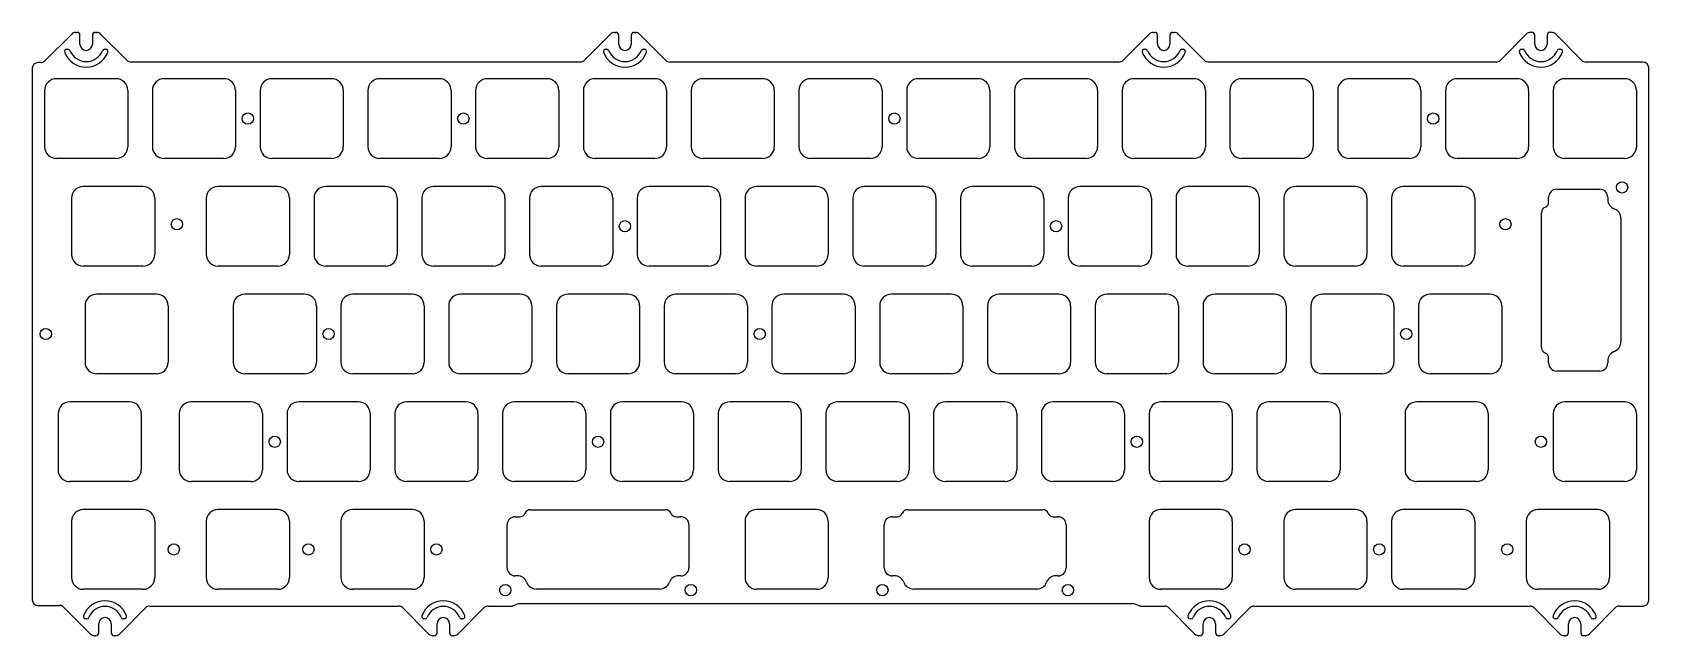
# Model space of a CAD drawing. Header units: millimetres. Extents: x -10 to 276, y -91 to 15.
import ezdxf

# ---------------------------------------------------------------- set-up
doc = ezdxf.new("R2010")
doc.units = ezdxf.units.MM
doc.layers.add('BLACK', color=7, linetype='CONTINUOUS')
doc.layers.add('Edge.Cuts', color=53, linetype='CONTINUOUS', true_color=0xc8a339)

msp = doc.modelspace()

# ---------------------------------------------------------------- linework, layer by layer
at = {"layer": 'BLACK', "linetype": 'Continuous'}
for p, q in [((252.925, 7.05), (242.374999, 7.05)), ((271.975, 7.05), (261.424999, 7.05)), ((240.3, 4.975), (240.3, -4.975001)), ((255, 4.975), (255, -4.975)), ((259.35, 4.975), (259.35, -4.975001)), ((274.05, 4.975), (274.05, -4.975)), ((252.925, -7.05), (242.375, -7.05)), ((271.975, -7.05), (261.425, -7.05)), ((12.41875, -31.05), (1.868749, -31.05)), ((-0.20625, -33.125), (-0.20625, -43.075001)), ((14.49375, -33.125), (14.49375, -43.075)), ((12.41875, -45.15), (1.86875, -45.15)), ((7.656226, -50.099999), (-2.893775, -50.099999)), ((29.087476, -50.099999), (18.537516, -50.099999)), ((245.78125, -50.1), (235.231249, -50.1)), ((271.975, -50.1), (261.424999, -50.1)), ((-4.968774, -52.174998), (-4.968774, -62.124999)), ((9.731226, -52.174999), (9.731226, -62.124999)), ((16.4625, -52.175019), (16.4625, -62.134768)), ((31.162476, -52.174999), (31.1625, -52.174999)), ((31.1625, -52.174999), (31.1625, -62.124999)), ((233.15625, -52.175), (233.15625, -62.125001)), ((247.85625, -52.175), (247.85625, -62.125)), ((259.35, -52.175), (259.35, -62.125001)), ((274.05, -52.175), (274.05, -62.125)), ((7.656226, -64.199999), (-2.893775, -64.199999)), ((29.077707, -64.199999), (18.537476, -64.199999)), ((245.78125, -64.2), (235.23125, -64.2)), ((271.975, -64.2), (261.425, -64.2))]:
    msp.add_line(p, q, dxfattribs=at)
at = {"layer": 'BLACK'}
for centre in [(238.125, 0), (33.3375, -57.15), (257.175, -57.15)]:
    msp.add_circle(centre, 1, dxfattribs=at)
for centre, radius, start, end in [((242.374999, 4.975001), 2.074999, 90, 180.00002761), ((252.925, 4.975), 2.075, 0, 90), ((261.424999, 4.975001), 2.074999, 90, 180.00002761), ((271.975, 4.975), 2.075, 0, 90), ((242.374999, -4.975001), 2.074999, 180, 270.00002761), ((252.925, -4.975), 2.075, 270, 0), ((261.424999, -4.975001), 2.074999, 180, 270.00002761), ((271.975, -4.975), 2.075, 270, 0), ((1.868754, -33.125004), 2.075004, 90.00013806, 179.99988955), ((12.41875, -33.125), 2.075, 0, 90), ((1.868752, -43.074998), 2.075002, 180.00008284, 269.99994478), ((12.41875, -43.075), 2.075, 270, 0), ((-2.893775, -52.174998), 2.074999, 90, 180), ((7.656226, -52.174999), 2.075, 0, 90), ((18.537516, -52.175019), 2.075016, 90, 180), ((29.087476, -52.174999), 2.075, 0, 90), ((235.231254, -52.175004), 2.075004, 90.00013806, 179.99988955), ((245.78125, -52.175), 2.075, 0, 90), ((261.425004, -52.175004), 2.075004, 90.00013806, 179.99988955), ((271.975, -52.175), 2.075, 0, 90), ((-2.893775, -62.125), 2.074999, 179.99997239, 270), ((7.656226, -62.124999), 2.075, 270, 0), ((18.537476, -62.124999), 2.075, 180.2697469, 270), ((29.087476, -62.124999), 2.075024, 269.73025622, 0), ((235.231252, -62.124998), 2.075002, 180.00008284, 269.99994478), ((245.78125, -62.125), 2.075, 270, 0), ((261.425002, -62.124998), 2.075002, 180.00008284, 269.99994478), ((271.975, -62.125), 2.075, 270, 0)]:
    msp.add_arc(centre, radius, start, end, dxfattribs=at)
at = {"layer": 'Edge.Cuts', "linetype": 'CONTINUOUS'}
for p, q in [((-2.554622, 14.957108), (-7.318834, 10.192896)), ((-1.847515, 15.250001), (-1.599953, 15.250001)), ((-1.099953, 13.150003), (-1.099953, 14.750001)), ((1.100047, 14.750001), (1.100047, 13.150003)), ((1.600047, 15.250001), (1.847608, 15.250001)), ((7.218927, 10.292896), (2.554715, 14.957108)), ((92.695378, 14.957135), (88.031139, 10.292896)), ((93.402485, 15.250028), (93.650047, 15.250028)), ((94.150047, 13.150029), (94.150047, 14.750028)), ((96.350047, 14.750028), (96.350047, 13.150029)), ((96.850047, 15.250028), (97.097608, 15.250028)), ((102.468954, 10.292896), (97.804715, 14.957135)), ((187.945378, 14.957135), (183.281139, 10.292896)), ((188.652485, 15.250028), (188.900047, 15.250028)), ((189.400047, 13.150029), (189.400047, 14.750028)), ((191.600047, 14.750028), (191.600047, 13.150029)), ((192.100047, 15.250028), (192.347608, 15.250028)), ((197.718954, 10.292896), (193.054715, 14.957135)), ((254.620378, 14.964593), (249.948682, 10.292896)), ((255.327485, 15.257486), (255.575047, 15.257486)), ((256.075047, 13.157487), (256.075047, 14.757486)), ((258.275047, 14.757486), (258.275047, 13.157487)), ((258.775047, 15.257486), (259.022608, 15.257486)), ((264.401412, 10.292896), (259.729715, 14.964593)), ((-3.421255, 12.250001), (-3.222626, 12.250001)), ((3.22272, 12.250001), (3.421348, 12.250001)), ((91.828745, 12.250028), (92.027374, 12.250028)), ((98.47272, 12.250028), (98.671348, 12.250028)), ((187.078745, 12.250028), (187.277374, 12.250028)), ((193.72272, 12.250028), (193.921348, 12.250028)), ((253.753745, 12.257486), (253.952374, 12.257486)), ((260.39772, 12.257486), (260.596348, 12.257486)), ((-9.524953, 8.900003), (-9.524953, -85.107434)), ((-8.025941, 9.900003), (-8.524953, 9.900003)), ((87.324033, 10.000003), (7.926034, 10.000003)), ((182.574033, 10.000003), (103.176061, 10.000003)), ((249.241575, 10.000003), (198.426061, 10.000003)), ((275.225047, 10.000003), (265.108519, 10.000003)), ((276.225047, -85.207434), (276.225047, 9.000003)), ((5.275, 7.05), (-5.275, 7.05)), ((24.325, 7.05), (13.775, 7.05)), ((43.375, 7.05), (32.825, 7.05)), ((62.425, 7.05), (51.875, 7.05)), ((81.475, 7.05), (70.925, 7.05)), ((100.525, 7.05), (89.975, 7.05)), ((119.575, 7.05), (109.025, 7.05)), ((138.625, 7.05), (128.075, 7.05)), ((157.675, 7.05), (147.125, 7.05)), ((176.725, 7.05), (166.175, 7.05)), ((195.775, 7.05), (185.225, 7.05)), ((214.825, 7.05), (204.275, 7.05)), ((233.875, 7.05), (223.325, 7.05)), ((-7.35, 4.975), (-7.35, -4.975)), ((7.35, 4.975), (7.35, -4.975)), ((11.7, 4.975), (11.7, -4.975)), ((26.4, 4.975), (26.4, -4.975)), ((30.75, 4.975), (30.75, -4.975)), ((45.45, 4.975), (45.45, -4.975)), ((49.8, 4.975), (49.8, -4.975)), ((64.5, 4.975), (64.5, -4.975)), ((68.85, 4.975), (68.85, -4.975)), ((83.55, 4.975), (83.55, -4.975)), ((87.9, 4.975), (87.9, -4.975)), ((102.6, 4.975), (102.6, -4.975)), ((106.95, 4.975), (106.95, -4.975)), ((121.65, 4.975), (121.65, -4.975)), ((126, 4.975), (126, -4.975)), ((140.7, 4.975), (140.7, -4.975)), ((145.05, 4.975), (145.05, -4.975)), ((159.75, 4.975), (159.75, -4.975)), ((164.1, 4.975), (164.1, -4.975)), ((178.8, 4.975), (178.8, -4.975)), ((183.15, 4.975), (183.15, -4.975)), ((197.85, 4.975), (197.85, -4.975)), ((202.2, 4.975), (202.2, -4.975)), ((216.9, 4.975), (216.9, -4.975)), ((221.25, 4.975), (221.25, -4.975)), ((235.95, 4.975), (235.95, -4.975)), ((5.275, -7.05), (-5.275, -7.05)), ((24.325, -7.05), (13.775, -7.05)), ((43.375, -7.05), (32.825, -7.05)), ((62.425, -7.05), (51.875, -7.05)), ((81.475, -7.05), (70.925, -7.05)), ((100.525, -7.05), (89.975, -7.05)), ((119.575, -7.05), (109.025, -7.05)), ((138.625, -7.05), (128.075, -7.05)), ((157.675, -7.05), (147.125, -7.05)), ((176.725, -7.05), (166.175, -7.05)), ((195.775, -7.05), (185.225, -7.05)), ((214.825, -7.05), (204.275, -7.05)), ((233.875, -7.05), (223.325, -7.05)), ((-2.587499, -14.074999), (-2.587499, -24.025001)), ((10.0375, -12), (-0.5125, -12)), ((12.1125, -14.075), (12.112501, -14.075)), ((12.112501, -14.075), (12.112501, -24.025)), ((21.225, -14.075), (21.225, -24.025)), ((33.85, -12), (23.3, -12)), ((35.925, -14.075), (35.925, -24.025)), ((40.275, -14.075), (40.275, -24.025)), ((52.9, -12), (42.35, -12)), ((54.975, -14.075), (54.975, -24.025)), ((59.325, -14.075), (59.325, -24.025)), ((71.95, -12), (61.4, -12)), ((74.025, -14.075), (74.025, -24.025)), ((78.375, -14.075), (78.375, -24.025)), ((91, -12), (80.45, -12)), ((93.075, -14.075), (93.075, -24.025)), ((97.425, -14.075), (97.425, -24.025)), ((110.05, -12), (99.5, -12)), ((112.125, -14.075), (112.125, -24.025)), ((116.475, -14.075), (116.475, -24.025)), ((129.1, -12), (118.55, -12)), ((131.175, -14.075), (131.175, -24.025)), ((135.525, -14.075), (135.525, -24.025)), ((148.15, -12), (137.6, -12)), ((150.225, -14.075), (150.225, -24.025)), ((154.575, -14.075), (154.575, -24.025)), ((167.2, -12), (156.65, -12)), ((169.275, -14.075), (169.275, -24.025)), ((173.625, -14.075), (173.625, -24.025)), ((186.25, -12), (175.7, -12)), ((188.325, -14.075), (188.325, -24.025)), ((192.675, -14.075), (192.675, -24.025)), ((205.3, -12), (194.75, -12)), ((207.375, -14.075), (207.375, -24.025)), ((211.725, -14.075), (211.725, -24.025)), ((224.35, -12), (213.8, -12)), ((226.425, -14.075), (226.425, -24.025)), ((230.775, -14.075), (230.775, -24.025)), ((243.4, -12), (232.85, -12)), ((245.475, -14.075), (245.475, -24.025)), ((10.0375, -26.1), (-0.5125, -26.1)), ((33.85, -26.1), (23.3, -26.1)), ((52.9, -26.1), (42.35, -26.1)), ((71.95, -26.1), (61.4, -26.1)), ((91, -26.1), (80.45, -26.1)), ((110.05, -26.1), (99.5, -26.1)), ((129.1, -26.1), (118.55, -26.1)), ((148.15, -26.1), (137.6, -26.1)), ((167.2, -26.1), (156.65, -26.1)), ((186.25, -26.1), (175.7, -26.1)), ((205.3, -26.1), (194.75, -26.1)), ((224.35, -26.1), (213.8, -26.1)), ((243.4, -26.1), (232.85, -26.1)), ((38.6125, -31.05), (28.0625, -31.05)), ((57.6625, -31.05), (47.1125, -31.05)), ((76.7125, -31.05), (66.1625, -31.05)), ((95.7625, -31.05), (85.2125, -31.05)), ((114.8125, -31.05), (104.2625, -31.05)), ((133.8625, -31.05), (123.3125, -31.05)), ((152.9125, -31.05), (142.3625, -31.05)), ((171.9625, -31.05), (161.4125, -31.05)), ((191.0125, -31.05), (180.4625, -31.05)), ((210.0625, -31.05), (199.5125, -31.05)), ((229.1125, -31.05), (218.5625, -31.05)), ((25.9875, -33.125), (25.9875, -43.075)), ((40.6875, -33.125), (40.6875, -43.075)), ((45.0375, -33.125), (45.0375, -43.075)), ((59.7375, -33.125), (59.7375, -43.075)), ((64.0875, -33.125), (64.0875, -43.075)), ((78.7875, -33.125), (78.7875, -43.075)), ((83.1375, -33.125), (83.1375, -43.075)), ((97.8375, -33.125), (97.8375, -43.075)), ((102.1875, -33.125), (102.1875, -43.075)), ((116.8875, -33.125), (116.8875, -43.075)), ((121.2375, -33.125), (121.2375, -43.075)), ((135.9375, -33.125), (135.9375, -43.075)), ((140.2875, -33.125), (140.2875, -43.075)), ((154.9875, -33.125), (154.9875, -43.075)), ((159.3375, -33.125), (159.3375, -43.075)), ((174.0375, -33.125), (174.0375, -43.075)), ((178.3875, -33.125), (178.3875, -43.075)), ((193.0875, -33.125), (193.0875, -43.075)), ((197.4375, -33.125), (197.4375, -43.075)), ((212.1375, -33.125), (212.1375, -43.075)), ((216.4875, -33.125), (216.4875, -43.075)), ((231.1875, -33.125), (231.1875, -43.075)), ((38.6125, -45.15), (28.0625, -45.15)), ((57.6625, -45.15), (47.1125, -45.15)), ((76.7125, -45.15), (66.1625, -45.15)), ((95.7625, -45.15), (85.2125, -45.15)), ((114.8125, -45.15), (104.2625, -45.15)), ((133.8625, -45.15), (123.3125, -45.15)), ((152.9125, -45.15), (142.3625, -45.15)), ((171.9625, -45.15), (161.4125, -45.15)), ((191.0125, -45.15), (180.4625, -45.15)), ((210.0625, -45.15), (199.5125, -45.15)), ((229.1125, -45.15), (218.5625, -45.15)), ((48.1375, -50.1), (37.5875, -50.1)), ((67.1875, -50.1), (56.6375, -50.1)), ((86.2375, -50.1), (75.6875, -50.1)), ((105.2875, -50.1), (94.7375, -50.1)), ((124.3375, -50.1), (113.7875, -50.1)), ((143.3875, -50.1), (132.8375, -50.1)), ((162.4375, -50.1), (151.8875, -50.1)), ((181.4875, -50.1), (170.9375, -50.1)), ((200.5375, -50.1), (189.9875, -50.1)), ((219.5875, -50.1), (209.0375, -50.1)), ((35.5125, -52.175), (35.5125, -62.125)), ((50.2125, -52.175), (50.2125, -62.125)), ((54.5625, -52.175), (54.5625, -62.125)), ((69.2625, -52.175), (69.2625, -62.125)), ((73.6125, -52.175), (73.6125, -62.125)), ((88.3125, -52.175), (88.3125, -62.125)), ((92.6625, -52.175), (92.6625, -62.125)), ((107.3625, -52.175), (107.3625, -62.125)), ((111.7125, -52.175), (111.7125, -62.125)), ((126.4125, -52.175), (126.4125, -62.125)), ((130.7625, -52.175), (130.7625, -62.125)), ((145.4625, -52.175), (145.4625, -62.125)), ((149.8125, -52.175), (149.8125, -62.125)), ((164.5125, -52.175), (164.5125, -62.125)), ((168.8625, -52.175), (168.8625, -62.125)), ((183.5625, -52.175), (183.5625, -62.125)), ((187.9125, -52.175), (187.9125, -62.125)), ((202.6125, -52.175), (202.6125, -62.125)), ((206.9625, -52.175), (206.9625, -62.125)), ((221.6625, -52.175), (221.6625, -62.125)), ((48.1375, -64.2), (37.5875, -64.2)), ((67.1875, -64.2), (56.6375, -64.2)), ((86.2375, -64.2), (75.6875, -64.2)), ((105.2875, -64.2), (94.7375, -64.2)), ((124.3375, -64.2), (113.7875, -64.2)), ((143.3875, -64.2), (132.8375, -64.2)), ((162.4375, -64.2), (151.8875, -64.2)), ((181.4875, -64.2), (170.9375, -64.2)), ((200.5375, -64.2), (189.9875, -64.2)), ((219.5875, -64.2), (209.0375, -64.2)), ((-8.524953, -86.107434), (-4.704066, -86.107434)), ((-3.996959, -86.400327), (0.767253, -91.164539)), ((0.099249, -88.457433), (-0.09938, -88.457433)), ((5.87659, -91.164539), (10.540802, -86.500327)), ((6.743223, -88.457433), (6.544595, -88.457433)), ((11.247909, -86.207434), (55.211511, -86.207434)), ((55.918618, -86.500327), (60.582878, -91.164588)), ((59.914874, -88.457481), (59.716245, -88.457481)), ((65.692215, -91.164588), (70.356475, -86.500327)), ((66.558848, -88.457481), (66.36022, -88.457481)), ((71.063582, -86.207434), (75.386749, -86.207434)), ((76.091383, -85.943196), (75.386749, -86.207434)), ((184.906464, -85.815855), (76.79363, -85.815855)), ((186.313344, -86.207434), (185.60871, -85.943196)), ((186.313344, -86.207434), (190.636511, -86.207434)), ((191.343618, -86.500327), (196.007878, -91.164588)), ((195.339874, -88.457481), (195.141245, -88.457481)), ((201.117215, -91.164588), (205.781475, -86.500327)), ((201.983848, -88.457481), (201.78522, -88.457481)), ((206.488582, -86.207434), (255.202136, -86.207434)), ((255.909243, -86.500327), (260.573503, -91.164588)), ((259.905499, -88.457481), (259.70687, -88.457481)), ((265.68284, -91.164588), (270.3471, -86.500327)), ((266.549473, -88.457481), (266.350845, -88.457481)), ((271.054207, -86.207434), (275.225047, -86.207434)), ((2.221922, -90.957433), (2.221922, -89.357434)), ((4.421922, -89.357434), (4.421922, -90.957433)), ((62.037547, -90.957481), (62.037547, -89.357482)), ((64.237547, -89.357482), (64.237547, -90.957481)), ((197.462547, -90.957481), (197.462547, -89.357482)), ((199.662547, -89.357482), (199.662547, -90.957481)), ((262.028172, -90.957481), (262.028172, -89.357482)), ((264.228172, -89.357482), (264.228172, -90.957481)), ((1.721922, -91.457433), (1.47436, -91.457433)), ((5.169483, -91.457433), (4.921922, -91.457433)), ((61.537547, -91.457481), (61.289985, -91.457481)), ((64.985108, -91.457481), (64.737547, -91.457481)), ((196.962547, -91.457481), (196.714985, -91.457481)), ((200.410108, -91.457481), (200.162547, -91.457481)), ((261.528172, -91.457481), (261.28061, -91.457481)), ((264.975733, -91.457481), (264.728172, -91.457481))]:
    msp.add_line(p, q, dxfattribs=at)
at = {"layer": 'Edge.Cuts', "linetype": 'Continuous'}
for p, q in [((258.54331, -14.79037), (258.54331, -13.92476)), ((259.96831, -12.49976), (267.56919, -12.49976)), ((268.99419, -13.92476), (268.99419, -14.3288)), ((257.29115, -40.50282), (257.29115, -16.64758)), ((271.33066, -17.6997), (271.33066, -39.4507)), ((248.16875, -31.05), (237.618749, -31.05)), ((235.54375, -33.125), (235.54375, -43.075001)), ((250.24375, -33.125), (250.24375, -43.075)), ((258.54331, -43.22564), (258.54331, -42.36003)), ((268.99419, -42.8216), (268.99419, -43.22564)), ((248.16875, -45.15), (237.61875, -45.15)), ((267.56919, -44.65064), (259.96831, -44.65064)), ((-2.5875, -71.225), (-2.5875, -81.175001)), ((10.0375, -69.15), (-0.512501, -69.15)), ((12.1125, -71.225), (12.1125, -81.175)), ((21.225, -71.225), (21.225, -81.175001)), ((33.85, -69.15), (23.299999, -69.15)), ((35.925, -71.225), (35.925, -81.175)), ((45.0375, -71.225), (45.0375, -81.175001)), ((57.6625, -69.15), (47.112499, -69.15)), ((59.7375, -71.225), (59.7375, -81.175)), ((75.83686, -70.42456), (76.70247, -70.42456)), ((78.55968, -69.1724), (102.41492, -69.1724)), ((104.27213, -70.42456), (105.13774, -70.42456)), ((116.475, -71.225), (116.475, -81.175001)), ((129.1, -69.15), (118.549999, -69.15)), ((131.175, -71.225), (131.175, -81.175)), ((142.51186, -70.42456), (143.37747, -70.42456)), ((145.23468, -69.1724), (169.08992, -69.1724)), ((170.94713, -70.42456), (171.81274, -70.42456)), ((187.9125, -71.225), (187.9125, -81.175001)), ((200.5375, -69.15), (189.987499, -69.15)), ((202.6125, -71.225), (202.6125, -81.175)), ((211.725, -71.225), (211.725, -81.175001)), ((224.35, -69.15), (213.799999, -69.15)), ((226.425, -71.225), (226.425, -81.175)), ((230.775, -71.225), (230.775, -81.175001)), ((243.4, -69.15), (232.849999, -69.15)), ((245.475, -71.225), (245.475, -81.175)), ((254.5875, -71.225), (254.5875, -81.175001)), ((267.2125, -69.15), (256.662499, -69.15)), ((269.2875, -71.225), (269.2875, -81.175)), ((74.41186, -79.45044), (74.41186, -71.84956)), ((106.56274, -71.84956), (106.56274, -79.45044)), ((141.08686, -79.45044), (141.08686, -71.84956)), ((173.23774, -71.84956), (173.23774, -79.45044)), ((76.2409, -80.87544), (75.83686, -80.87544)), ((105.13774, -80.87544), (104.7337, -80.87544)), ((142.9159, -80.87544), (142.51186, -80.87544)), ((171.81274, -80.87544), (171.4087, -80.87544)), ((10.0375, -83.25), (-0.5125, -83.25)), ((33.85, -83.25), (23.3, -83.25)), ((57.6625, -83.25), (47.1125, -83.25)), ((101.3628, -83.21191), (79.6118, -83.21191)), ((129.1, -83.25), (118.55, -83.25)), ((168.0378, -83.21191), (146.2868, -83.21191)), ((200.5375, -83.25), (189.9875, -83.25)), ((224.35, -83.25), (213.8, -83.25)), ((243.4, -83.25), (232.85, -83.25)), ((267.2125, -83.25), (256.6625, -83.25))]:
    msp.add_line(p, q, dxfattribs=at)
at = {"layer": 'Edge.Cuts'}
for centre in [(28.575, 0), (66.675, 0), (142.875, 0), (271.51875, -12.175), (16.04875, -18.7), (95.25, -19.05), (171.45, -19.05), (250.9012, -18.7), (-7.14375, -38.1), (42.8625, -38.1), (119.0625, -38.1), (233.3625, -38.1), (90.4875, -57.15), (185.7375, -57.15), (15.478125, -76.2), (39.290625, -76.2), (61.9125, -76.2), (204.7875, -76.2), (228.6, -76.2), (251.221875, -76.2), (74.0875, -83.4), (106.8875, -83.4), (140.7625, -83.4), (173.5625, -83.4)]:
    msp.add_circle(centre, 1, dxfattribs=at)
for centre, radius, start, end in [((-1.847553, 14.250003), 0.999972, 89.9978227, 134.99854145), ((-1.600054, 14.749902), 0.500099, 0.01134232, 89.98842854), ((1.60005, 14.75), 0.500003, 90.00034377, 179.99988541), ((1.84754, 14.24999), 1.000011, 44.99769072, 89.99610393), ((93.4024, 14.25), 0.99996, 89.99512983, 134.99542171), ((93.6499, 14.75), 0.500028, 0.0032081, 89.98315598), ((96.8501, 14.7499), 0.500053, 90.0060721, 179.98533384), ((97.0976, 14.25), 1.000028, 45.00081024, 89.99954165), ((188.6524, 14.25), 0.99996, 89.99512983, 134.99542171), ((188.8999, 14.75), 0.500028, 0.0032081, 89.98315598), ((192.1001, 14.7499), 0.500053, 90.0060721, 179.98533384), ((192.3476, 14.25), 1.000028, 45.00081024, 89.99954165), ((255.3274, 14.2576), 0.99986, 89.99512934, 135.00117508), ((255.5749, 14.7574), 0.500086, 0.00985231, 89.98315794), ((258.775, 14.7575), 0.499953, -270.00538577, -179.99839557), ((259.0225, 14.2574), 1.000086, 44.99910879, 89.99381259), ((-3.421252, 11.850002), 0.400003, -269.99957029, -159.19462829), ((0.000047, 13.150004), 4.05996, -159.19455246, -20.80544754), ((-3.222554, 11.850101), 0.3999, 21.95934024, 90.01031582), ((0.000047, 13.150003), 3.075, -158.03123261, -21.96876739), ((0.000047, 13.150003), 1.1, -180, 0), ((3.22275, 11.85), 0.400028, 90.00429689, 158.03262488), ((3.4212, 11.8499), 0.400101, -20.78438709, 89.97880591), ((91.8288, 11.85), 0.400042, -269.9921236, -159.20115634), ((95.250047, 13.150028), 4.059959, -159.19459204, -20.80540796), ((92.0274, 11.8501), 0.399928, 21.96053616, 90.0037249), ((95.250047, 13.150029), 3.075, -158.03123261, -21.96876739), ((95.250047, 13.150029), 1.1, -180, 0), ((98.4727, 11.8499), 0.400029, 89.99713574, 158.01320933), ((98.6712, 11.85), 0.400028, -20.7940675, 89.97880205), ((187.0788, 11.85), 0.400042, -269.9921236, -159.20115634), ((190.500047, 13.150028), 4.059959, -159.19459204, -20.80540796), ((187.2774, 11.8501), 0.399928, 21.96053616, 90.0037249), ((190.500047, 13.150029), 3.075, -158.03123261, -21.96876739), ((190.500047, 13.150029), 1.1, -180, 0), ((193.7227, 11.8499), 0.400029, 89.99713574, 158.01320933), ((193.9212, 11.85), 0.400028, -20.7940675, 89.97880205), ((253.7537, 11.8575), 0.399963, -270.0064456, -159.19044508), ((257.175047, 13.157486), 4.059959, -159.19459204, -20.80540796), ((253.9524, 11.8575), 0.399986, 21.96820001, 90.00372436), ((257.175047, 13.157487), 3.075, -158.03123261, -21.96876739), ((257.175047, 13.157487), 1.1, -180, 0), ((260.3977, 11.8575), 0.399976, 89.99713536, 158.03207114), ((260.5962, 11.8574), 0.400086, -20.78628967, 89.97880512), ((-8.524913, 8.899963), 1.00004, 90.00229174, 179.99770826), ((-8.026004, 10.900155), 1.000152, -89.99639091, -45.00360522), ((7.9259, 10.9999), 0.999897, -134.99874389, -89.99232157), ((87.324, 10.9999), 0.99995, -89.99810908, -44.99453031), ((103.1761, 11.0002), 1.000197, -134.9935998, -90.0022341), ((182.574, 10.9999), 0.99995, -89.99810908, -44.99453031), ((198.4261, 11.0002), 1.000197, -134.9935998, -90.0022341), ((249.2415, 11.0001), 1.000122, -89.99570319, -45.0008912), ((265.1084, 10.9999), 0.999897, -134.99935168, -89.9931811), ((275.2249, 8.9999), 1.000103, 0.0059006, 89.99157839), ((-5.275001, 4.975001), 2.074999, -270.00002761, -179.99997239), ((5.275, 4.975), 2.075, 0, 90), ((13.775, 4.975), 2.075, 90, 180), ((24.325, 4.975), 2.075, 0, 90), ((32.825, 4.975), 2.075, 90, 180), ((43.375, 4.975), 2.075, 0, 90), ((51.875, 4.975), 2.075, 90, 180), ((62.425, 4.975), 2.075, 0, 90), ((70.925, 4.975), 2.075, 90, 180), ((81.475, 4.975), 2.075, 0, 90), ((89.975, 4.975), 2.075, 90, 180), ((100.525, 4.975), 2.075, 0, 90), ((109.025, 4.975), 2.075, 90, 180), ((119.575, 4.975), 2.075, 0, 90), ((128.075, 4.975), 2.075, 90, 180), ((138.625, 4.975), 2.075, 0, 90), ((147.125, 4.975), 2.075, 90, 180), ((157.675, 4.975), 2.075, 0, 90), ((166.175, 4.975), 2.075, 90, 180), ((176.725, 4.975), 2.075, 0, 90), ((185.225, 4.975), 2.075, 90, 180), ((195.775, 4.975), 2.075, 0, 90), ((204.275, 4.975), 2.075, 90, 180), ((214.825, 4.975), 2.075, 0, 90), ((223.325, 4.975), 2.075, 90, 180), ((233.875, 4.975), 2.075, 0, 90), ((-5.275001, -4.975001), 2.074999, -180.00002761, -89.99997239), ((5.275, -4.975), 2.075, -90, 0), ((13.775, -4.975), 2.075, -180, -90), ((24.325, -4.975), 2.075, -90, 0), ((32.825, -4.975), 2.075, -180, -90), ((43.375, -4.975), 2.075, -90, 0), ((51.875, -4.975), 2.075, -180, -90), ((62.425, -4.975), 2.075, -90, 0), ((70.925, -4.975), 2.075, -180, -90), ((81.475, -4.975), 2.075, -90, 0), ((89.975, -4.975), 2.075, -180, -90), ((100.525, -4.975), 2.075, -90, 0), ((109.025, -4.975), 2.075, -180, -90), ((119.575, -4.975), 2.075, -90, 0), ((128.075, -4.975), 2.075, -180, -90), ((138.625, -4.975), 2.075, -90, 0), ((147.125, -4.975), 2.075, -180, -90), ((157.675, -4.975), 2.075, -90, 0), ((166.175, -4.975), 2.075, -180, -90), ((176.725, -4.975), 2.075, -90, 0), ((185.225, -4.975), 2.075, -180, -90), ((195.775, -4.975), 2.075, -90, 0), ((204.275, -4.975), 2.075, -180, -90), ((214.825, -4.975), 2.075, -90, 0), ((223.325, -4.975), 2.075, -180, -90), ((233.875, -4.975), 2.075, -90, 0), ((-0.5125, -14.074999), 2.074999, 90, 180), ((10.0375, -14.075), 2.075, 0, 90), ((23.3, -14.075), 2.075, 90, 180), ((33.85, -14.075), 2.075, 0, 90), ((42.35, -14.075), 2.075, 90, 180), ((52.9, -14.075), 2.075, 0, 90), ((61.4, -14.075), 2.075, 90, 180), ((71.95, -14.075), 2.075, 0, 90), ((80.45, -14.075), 2.075, 90, 180), ((91, -14.075), 2.075, 0, 90), ((99.5, -14.075), 2.075, 90, 180), ((110.05, -14.075), 2.075, 0, 90), ((118.55, -14.075), 2.075, 90, 180), ((129.1, -14.075), 2.075, 0, 90), ((137.6, -14.075), 2.075, 90, 180), ((148.15, -14.075), 2.075, 0, 90), ((156.65, -14.075), 2.075, 90, 180), ((167.2, -14.075), 2.075, 0, 90), ((175.7, -14.075), 2.075, 90, 180), ((186.25, -14.075), 2.075, 0, 90), ((194.75, -14.075), 2.075, 90, 180), ((205.3, -14.075), 2.075, 0, 90), ((213.8, -14.075), 2.075, 90, 180), ((224.35, -14.075), 2.075, 0, 90), ((232.85, -14.075), 2.075, 90, 180), ((243.4, -14.075), 2.075, 0, 90), ((259.96831, -13.92476), 1.425, 90, 180), ((267.56915, -13.9248), 1.42504, 0.00160826, 89.99839174), ((258.36615, -16.6476), 1.075, 112.02389934, 179.99893403), ((257.61485, -14.7904), 0.92846, 292.02625676, 0.00185132), ((270.71915, -14.3288), 1.724938, 180, 249.45340178), ((269.45575, -17.6997), 1.874943, 0, 69.45493501), ((-0.5125, -24.025001), 2.074999, -180, -90), ((10.0375, -24.025), 2.075001, -90, 0), ((23.3, -24.025), 2.075, -180, -90), ((33.85, -24.025), 2.075, -90, 0), ((42.35, -24.025), 2.075, -180, -90), ((52.9, -24.025), 2.075, -90, 0), ((61.4, -24.025), 2.075, -180, -90), ((71.95, -24.025), 2.075, -90, 0), ((80.45, -24.025), 2.075, -180, -90), ((91, -24.025), 2.075, -90, 0), ((99.5, -24.025), 2.075, -180, -90), ((110.05, -24.025), 2.075, -90, 0), ((118.55, -24.025), 2.075, -180, -90), ((129.1, -24.025), 2.075, -90, 0), ((137.6, -24.025), 2.075, -180, -90), ((148.15, -24.025), 2.075, -90, 0), ((156.65, -24.025), 2.075, -180, -90), ((167.2, -24.025), 2.075, -90, 0), ((175.7, -24.025), 2.075, -180, -90), ((186.25, -24.025), 2.075, -90, 0), ((194.75, -24.025), 2.075, -180, -90), ((205.3, -24.025), 2.075, -90, 0), ((213.8, -24.025), 2.075, -180, -90), ((224.35, -24.025), 2.075, -90, 0), ((232.85, -24.025), 2.075, -180, -90), ((243.4, -24.025), 2.075, -90, 0), ((28.0625, -33.125), 2.075, 90, 180), ((38.6125, -33.125), 2.075, 0, 90), ((47.1125, -33.125), 2.075, 90, 180), ((57.6625, -33.125), 2.075, 0, 90), ((66.1625, -33.125), 2.075, 90, 180), ((76.7125, -33.125), 2.075, 0, 90), ((85.2125, -33.125), 2.075, 90, 180), ((95.7625, -33.125), 2.075, 0, 90), ((104.2625, -33.125), 2.075, 90, 180), ((114.8125, -33.125), 2.075, 0, 90), ((123.3125, -33.125), 2.075, 90, 180), ((133.8625, -33.125), 2.075, 0, 90), ((142.3625, -33.125), 2.075, 90, 180), ((152.9125, -33.125), 2.075, 0, 90), ((161.4125, -33.125), 2.075, 90, 180), ((171.9625, -33.125), 2.075, 0, 90), ((180.4625, -33.125), 2.075, 90, 180), ((191.0125, -33.125), 2.075, 0, 90), ((199.5125, -33.125), 2.075, 90, 180), ((210.0625, -33.125), 2.075, 0, 90), ((218.5625, -33.125), 2.075, 90, 180), ((229.1125, -33.125), 2.075, 0, 90), ((237.6188, -33.125), 2.07505, 90.00140823, 180), ((248.1688, -33.125), 2.075, 0, 90.00138062), ((269.45571, -39.45069), 1.87495, 290.54592343, 359.99969441), ((258.36615, -40.5028), 1.075006, 180.00106597, 247.97610066), ((257.6149, -42.36003), 0.928411, 0, 67.97729805), ((270.71912, -42.82159), 1.72493, 110.54597615, 180.00033216), ((28.0625, -43.075), 2.075, -180, -90), ((38.6125, -43.075), 2.075, -90, 0), ((47.1125, -43.075), 2.075, -180, -90), ((57.6625, -43.075), 2.075, -90, 0), ((66.1625, -43.075), 2.075, -180, -90), ((76.7125, -43.075), 2.075, -90, 0), ((85.2125, -43.075), 2.075, -180, -90), ((95.7625, -43.075), 2.075, -90, 0), ((104.2625, -43.075), 2.075, -180, -90), ((114.8125, -43.075), 2.075, -90, 0), ((123.3125, -43.075), 2.075, -180, -90), ((133.8625, -43.075), 2.075, -90, 0), ((142.3625, -43.075), 2.075, -180, -90), ((152.9125, -43.075), 2.075, -90, 0), ((161.4125, -43.075), 2.075, -180, -90), ((171.9625, -43.075), 2.075, -90, 0), ((180.4625, -43.075), 2.075, -180, -90), ((191.0125, -43.075), 2.075, -90, 0), ((199.5125, -43.075), 2.075, -180, -90), ((210.0625, -43.075), 2.075, -90, 0), ((218.5625, -43.075), 2.075, -180, -90), ((229.1125, -43.075), 2.075, -90, 0), ((237.6188, -43.075), 2.075, 180.00002761, 269.99861938), ((248.1688, -43.075), 2.07495, 269.99861938, 0), ((259.96831, -43.22564), 1.425, 180, 270), ((267.56919, -43.22564), 1.425, 270, 0), ((37.5875, -52.175), 2.075, 90, 180), ((48.1375, -52.175), 2.075, 0, 90), ((56.6375, -52.175), 2.075, 90, 180), ((67.1875, -52.175), 2.075, 0, 90), ((75.6875, -52.175), 2.075, 90, 180), ((86.2375, -52.175), 2.075, 0, 90), ((94.7375, -52.175), 2.075, 90, 180), ((105.2875, -52.175), 2.075, 0, 90), ((113.7875, -52.175), 2.075, 90, 180), ((124.3375, -52.175), 2.075, 0, 90), ((132.8375, -52.175), 2.075, 90, 180), ((143.3875, -52.175), 2.075, 0, 90), ((151.8875, -52.175), 2.075, 90, 180), ((162.4375, -52.175), 2.075, 0, 90), ((170.9375, -52.175), 2.075, 90, 180), ((181.4875, -52.175), 2.075, 0, 90), ((189.9875, -52.175), 2.075, 90, 180), ((200.5375, -52.175), 2.075, 0, 90), ((209.0375, -52.175), 2.075, 90, 180), ((219.5875, -52.175), 2.075, 0, 90), ((37.5875, -62.125), 2.075, -180, -90), ((48.1375, -62.125), 2.075, -90, 0), ((56.6375, -62.125), 2.075, -180, -90), ((67.1875, -62.125), 2.075, -90, 0), ((75.6875, -62.125), 2.075, -180, -90), ((86.2375, -62.125), 2.075, -90, 0), ((94.7375, -62.125), 2.075, -180, -90), ((105.2875, -62.125), 2.075, -90, 0), ((113.7875, -62.125), 2.075, -180, -90), ((124.3375, -62.125), 2.075, -90, 0), ((132.8375, -62.125), 2.075, -180, -90), ((143.3875, -62.125), 2.075, -90, 0), ((151.8875, -62.125), 2.075, -180, -90), ((162.4375, -62.125), 2.075, -90, 0), ((170.9375, -62.125), 2.075, -180, -90), ((181.4875, -62.125), 2.075, -90, 0), ((189.9875, -62.125), 2.075, -180, -90), ((200.5375, -62.125), 2.075, -90, 0), ((209.0375, -62.125), 2.075, -180, -90), ((219.5875, -62.125), 2.075, -90, 0), ((-0.512496, -71.225004), 2.075004, 90.00013806, 179.99988955), ((10.0375, -71.225), 2.075, 0, 90), ((23.3, -71.225), 2.075, 90.00002761, 180), ((33.85, -71.225), 2.075, 0, 90), ((47.1125, -71.225), 2.075, 90.00002761, 180), ((57.6625, -71.225), 2.075, 0, 90), ((75.83686, -71.84956), 1.425, 90, 180), ((76.70247, -69.49615), 0.928411, 270, 337.97729805), ((78.5597, -70.2474), 1.075006, 90.00106597, 157.97610066), ((102.4149, -70.2474), 1.075, 22.02389934, 89.99893403), ((104.2721, -69.4961), 0.92846, 202.02625676, 270.00185132), ((105.13774, -71.84956), 1.425, 0, 90), ((118.55, -71.225), 2.075, 90.00002761, 180), ((129.1, -71.225), 2.075, 0, 90), ((142.51186, -71.84956), 1.425, 90, 180), ((143.37747, -69.49615), 0.928411, 270, 337.97729805), ((145.2347, -70.2474), 1.075006, 90.00106597, 157.97610066), ((169.0899, -70.2474), 1.075, 22.02389934, 89.99893403), ((170.9471, -69.4961), 0.92846, 202.02625676, 270.00185132), ((171.81274, -71.84956), 1.425, 0, 90), ((189.9875, -71.225), 2.075, 90.00002761, 180), ((200.5375, -71.225), 2.075, 0, 90), ((213.8, -71.225), 2.075, 90.00002761, 180), ((224.35, -71.225), 2.075, 0, 90), ((232.85, -71.225), 2.075, 90.00002761, 180), ((243.4, -71.225), 2.075, 0, 90), ((256.6625, -71.225), 2.075, 90.00002761, 180), ((267.2125, -71.225), 2.075, 0, 90), ((75.83686, -79.45044), 1.425, 180, 270), ((105.1377, -79.4504), 1.42504, 270.00160826, 359.99839174), ((142.51186, -79.45044), 1.425, 180, 270), ((171.8127, -79.4504), 1.42504, 270.00160826, 359.99839174), ((-0.512498, -81.174998), 2.075002, 180.00008284, 269.99994478), ((10.0375, -81.175), 2.075, 270, 0), ((23.3, -81.175), 2.075, 180.00002761, 270), ((33.85, -81.175), 2.075, 270, 0), ((47.1125, -81.175), 2.075, 180.00002761, 270), ((57.6625, -81.175), 2.075, 270, 0), ((76.24091, -82.60037), 1.72493, 20.54597615, 90.00033216), ((79.61181, -81.33696), 1.87495, 200.54592343, 269.99969441), ((101.3628, -81.337), 1.874943, 270, 339.45493501), ((104.7337, -82.6004), 1.724938, 90, 159.45340178), ((118.55, -81.175), 2.075, 180.00002761, 270), ((129.1, -81.175), 2.075, 270, 0), ((142.91591, -82.60037), 1.72493, 20.54597615, 90.00033216), ((146.28681, -81.33696), 1.87495, 200.54592343, 269.99969441), ((168.0378, -81.337), 1.874943, 270, 339.45493501), ((171.4087, -82.6004), 1.724938, 90, 159.45340178), ((189.9875, -81.175), 2.075, 180.00002761, 270), ((200.5375, -81.175), 2.075, 270, 0), ((213.8, -81.175), 2.075, 180.00002761, 270), ((224.35, -81.175), 2.075, 270, 0), ((232.85, -81.175), 2.075, 180.00002761, 270), ((243.4, -81.175), 2.075, 270, 0), ((256.6625, -81.175), 2.075, 180.00002761, 270), ((267.2125, -81.175), 2.075, 270, 0), ((-8.525052, -85.107496), 0.999938, -180.00355256, -89.99432737), ((3.321921, -89.357433), 4.059959, 20.80540796, 159.19459204), ((63.137546, -89.357481), 4.059959, 20.80540796, 159.19459204), ((198.562546, -89.357481), 4.059959, 20.80540796, 159.19459204), ((263.128172, -89.357483), 4.059961, 20.80542933, 159.19457067), ((275.225, -85.2074), 1.000047, -89.99730709, -0.00194796), ((-4.704152, -87.107595), 1.000161, 45.00303808, 89.99507336), ((-0.099453, -88.057497), 0.399936, -200.81760365, -89.98954185), ((0.099246, -88.057496), 0.399979, -89.99957026, -21.96018689), ((3.321922, -89.357434), 3.075, 21.96876739, 158.03123261), ((3.321922, -89.357434), 1.1, 0, 180), ((6.5445, -88.0575), 0.399933, -158.03504229, -89.98638997), ((6.7431, -88.0574), 0.400103, -89.98238397, 20.79471654), ((11.2478, -87.2074), 0.999899, 89.99375434, 134.99696113), ((55.2114, -87.2075), 1.000066, 44.99817704, 89.99364059), ((59.7161, -88.0575), 0.399981, -200.81535371, -89.97922929), ((59.9148, -88.0575), 0.400061, -89.9894007, -21.96222863), ((63.137547, -89.357482), 3.075, 21.96876739, 158.03123261), ((63.137547, -89.357482), 1.1, 0, 180), ((66.3601, -88.0575), 0.399981, -158.02734729, -89.98281045), ((66.5588, -88.0575), 0.400052, -89.99312458, 20.80549237), ((71.0636, -87.2073), 0.999918, 90.00103145, 135.00615867), ((76.7938, -87.8163), 2.000477, 90.00486902, 110.55612567), ((184.9066, -87.8154), 1.999545, 69.44305597, 90.003897), ((190.6364, -87.2075), 1.000066, 44.99817704, 89.99364059), ((195.1411, -88.0575), 0.399981, -200.81535371, -89.97922929), ((195.3398, -88.0575), 0.400061, -89.9894007, -21.96222863), ((198.562547, -89.357482), 3.075, 21.96876739, 158.03123261), ((198.562547, -89.357482), 1.1, 0, 180), ((201.7851, -88.0575), 0.399981, -158.02734729, -89.98281045), ((201.9838, -88.0575), 0.400052, -89.99312458, 20.80549237), ((206.4886, -87.2073), 0.999918, 90.00103145, 135.00615867), ((255.202, -87.2076), 1.000166, 45.00121519, 89.99220907), ((259.7069, -88.0574), 0.400081, -200.79304379, -90.00429631), ((259.9055, -88.0575), 0.399992, -90.00014326, -21.96624653), ((263.128172, -89.357482), 3.075, 21.96876739, 158.03123261), ((263.128172, -89.357482), 1.1, 0, 180), ((266.3507, -88.0576), 0.399881, -158.03930522, -89.9792241), ((266.5495, -88.0575), 0.399982, -90.0038681, 20.80930841), ((271.0541, -87.2074), 0.999901, 89.99386895, 134.99704217), ((1.47445, -90.4573), 1.000133, -134.99829863, -90.00515593), ((1.72185, -90.9574), 0.500072, -89.9917506, -0.00378098), ((4.92185, -90.9575), 0.499933, -180.00767857, -89.9917483), ((5.16945, -90.4573), 1.000117, -89.99810946, -45.00401044), ((61.29, -90.4574), 1.000081, -134.99732619, -90.00085937), ((61.5376, -90.9576), 0.499947, -90.0060746, 0.01363784), ((64.7374, -90.9576), 0.499881, -180.01364084, -89.98315103), ((64.9851, -90.4576), 0.999922, -89.99954158, -44.99485429), ((196.715, -90.4574), 1.000081, -134.99732619, -90.00085937), ((196.9626, -90.9576), 0.499947, -90.0060746, 0.01363784), ((200.1624, -90.9576), 0.499881, -180.01364084, -89.98315103), ((200.4101, -90.4576), 0.999922, -89.99954158, -44.99485429), ((261.2806, -90.4575), 0.999981, -135.00036465, -89.99942703), ((261.5281, -90.9575), 0.500072, -89.99174977, 0.00217693), ((264.7282, -90.9574), 0.500081, -179.99071877, -90.00320804), ((264.9758, -90.4577), 0.999798, -90.00383972, -44.99384059)]:
    msp.add_arc(centre, radius, start, end, dxfattribs=at)

doc.saveas('drawing.dxf')
